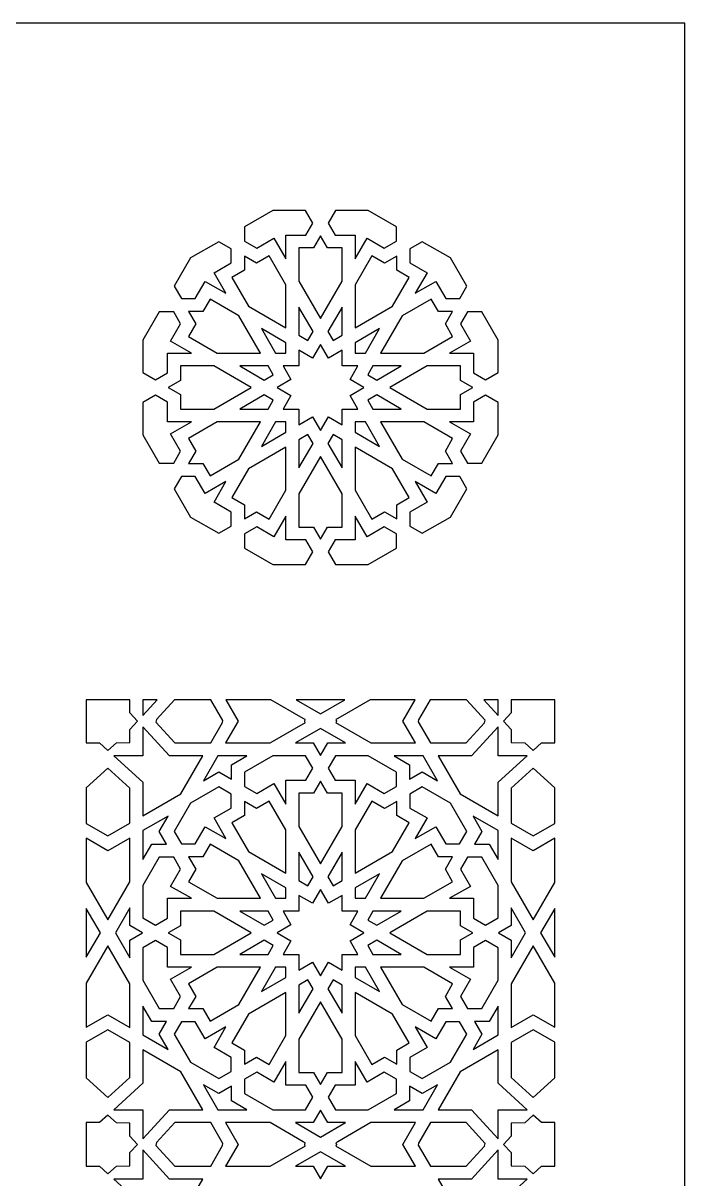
# Model space of a CAD drawing. Extents: x -600 to 600, y -1000 to 1000.
# Drawn here: x 345.7 to 600, y 555.9 to 1000 of the extents above; entities that cross this region are included whole.
import ezdxf

# ---------------------------------------------------------------- set-up
doc = ezdxf.new("R2010")
doc.units = 0
doc.layers.add('LAYER_1', color=18, linetype='CONTINUOUS')
doc.layers.add('LAYER_2', color=4, linetype='CONTINUOUS')

msp = doc.modelspace()

# ---------------------------------------------------------------- linework, layer by layer
at = {"layer": 'LAYER_1'}
for points in [[(-600, -1000), (600, -1000), (600, 1000), (-600, 1000)], [(370, 731.8), (370, 723.45), (375.08, 723.45), (378.31, 720.51), (381.56, 723.46), (386.77, 723.62), (386.77, 728.65), (389.65, 731.8), (386.77, 734.95), (386.77, 740), (370, 740)], [(391.75, 733.95), (397.29, 740), (391.75, 740)], [(403.91, 740), (397.01, 732.47), (396.74, 731.42), (404.05, 723.45), (417.8, 723.45), (422.36, 731.31), (422.47, 732.1), (417.89, 740)], [(428.39, 731.8), (423.55, 723.45), (440.62, 723.45), (453.35, 730.77), (454.07, 731.18), (453.92, 731.8), (454.07, 732.42), (453.35, 732.83), (440.89, 740), (423.64, 740)], [(460, 734.6), (469.4, 740), (450.6, 740)], [(466.65, 732.83), (465.93, 732.42), (466.08, 731.8), (465.93, 731.18), (466.65, 730.77), (479.38, 723.45), (496.45, 723.45), (491.61, 731.8), (496.36, 740), (479.12, 740)], [(497.64, 732.29), (497.53, 731.5), (502.2, 723.45), (515.96, 723.45), (522.99, 731.13), (523.26, 732.18), (516.09, 740), (502.11, 740)], [(522.71, 740), (528.25, 733.95), (528.25, 740)], [(533.23, 734.95), (530.35, 731.8), (533.23, 728.65), (533.23, 723.62), (538.44, 723.46), (541.69, 720.51), (544.92, 723.45), (550, 723.45), (550, 731.8), (550, 740), (533.23, 740)], [(391.75, 718.48), (380.54, 718.48), (391.75, 708.3), (391.75, 695.48), (406.39, 703.9), (414.84, 718.48), (401.98, 718.48), (391.75, 729.65)], [(450.34, 723.45), (457.2, 723.45), (460, 718.61), (462.8, 723.45), (469.66, 723.45), (460, 729)], [(518.02, 718.48), (505.16, 718.48), (513.61, 703.9), (528.25, 695.48), (528.25, 708.3), (539.46, 718.48), (528.25, 718.48), (528.25, 729.65)], [(420.59, 718.48), (415.02, 708.86), (420.96, 712.28), (425.81, 709.48), (425.81, 715.07), (431.75, 718.48)], [(430.84, 712.23), (430.84, 706.7), (435.48, 704.04), (442.11, 707.85), (446.7, 699.91), (446.7, 709.08), (454.36, 709.08), (457.04, 713.69), (454.26, 718.48), (441.71, 718.48)], [(465.74, 718.48), (462.96, 713.69), (465.64, 709.08), (473.29, 709.08), (473.29, 699.91), (477.89, 707.85), (484.52, 704.04), (489.16, 706.7), (489.16, 712.23), (478.29, 718.48)], [(488.25, 718.48), (494.19, 715.07), (494.19, 709.48), (499.04, 712.28), (504.98, 708.86), (499.41, 718.48)], [(370, 706.23), (370, 692.53), (378.31, 687.75), (386.77, 692.61), (386.77, 706.11), (378.31, 713.79)], [(533.23, 706.11), (533.23, 692.61), (541.68, 687.75), (550, 692.53), (550, 706.23), (541.68, 713.79)], [(410.03, 700.27), (403.76, 689.44), (406.53, 684.65), (411.89, 684.65), (415.72, 691.25), (423.68, 686.67), (419.08, 694.61), (425.71, 698.42), (425.71, 703.75), (420.9, 706.52)], [(457.29, 704.11), (451.68, 704.11), (451.68, 691.33), (460, 676.98), (468.32, 691.33), (468.32, 704.11), (462.71, 704.11), (460, 708.78)], [(494.29, 703.75), (494.29, 698.42), (500.92, 694.61), (496.32, 686.67), (504.28, 691.25), (508.11, 684.65), (513.46, 684.65), (516.24, 689.44), (509.97, 700.27), (499.1, 706.52)], [(435.43, 698.28), (430.74, 700.97), (430.74, 695.58), (425.88, 692.79), (432.3, 681.72), (446.7, 673.43), (446.7, 689.99), (440.28, 701.07)], [(473.29, 689.99), (473.29, 673.43), (487.7, 681.72), (494.12, 692.79), (489.26, 695.58), (489.26, 700.97), (484.57, 698.28), (479.71, 701.07)], [(391.75, 689.75), (391.75, 678.63), (395.18, 684.55), (400.78, 684.55), (397.98, 689.39), (401.41, 695.31)], [(522.02, 689.39), (519.22, 684.55), (524.82, 684.55), (528.25, 678.63), (528.25, 689.75), (518.59, 695.31)], [(378.31, 682.02), (370, 686.8), (370, 669.8), (378.31, 655.46), (386.77, 670.04), (386.77, 686.89)], [(414.73, 679.64), (409.33, 679.64), (412.03, 674.97), (409.23, 670.13), (420.34, 663.74), (436.97, 663.74), (428.66, 678.08), (417.54, 684.48)], [(491.34, 678.08), (483.03, 663.74), (499.65, 663.74), (510.77, 670.13), (507.97, 674.97), (510.67, 679.64), (505.27, 679.64), (502.46, 684.48)], [(533.23, 670.04), (541.68, 655.46), (550, 669.8), (550, 686.8), (541.68, 682.02), (533.23, 686.89)], [(398.02, 679.54), (391.74, 668.71), (391.74, 656.21), (396.56, 653.45), (401.19, 656.11), (401.19, 663.74), (410.38, 663.74), (402.42, 668.32), (406.25, 674.92), (403.58, 679.54)], [(451.68, 670.57), (455.13, 668.59), (457.12, 672.02), (451.68, 681.41)], [(462.87, 672.02), (464.86, 668.59), (468.31, 670.57), (468.31, 681.41)], [(516.42, 679.54), (513.75, 674.92), (517.58, 668.32), (509.62, 663.74), (518.81, 663.74), (518.81, 656.11), (523.44, 653.45), (528.25, 656.21), (528.25, 668.71), (521.98, 679.54)], [(442.72, 663.74), (446.7, 663.74), (446.7, 667.7), (437.28, 673.12)], [(473.29, 667.7), (473.29, 663.74), (477.27, 663.74), (482.71, 673.12)], [(456.95, 661.81), (451.68, 664.84), (451.68, 658.78), (445.6, 658.78), (448.64, 653.53), (443.37, 650.49), (448.64, 647.46), (445.6, 642.21), (451.68, 642.21), (451.68, 636.15), (456.95, 639.18), (460, 633.93), (463.04, 639.18), (468.31, 636.15), (468.31, 642.21), (474.4, 642.21), (471.35, 647.46), (476.62, 650.49), (471.35, 653.53), (474.4, 658.78), (468.31, 658.78), (468.31, 664.84), (463.04, 661.81), (460, 667.06)], [(370, 650.49), (370, 641.1), (375.44, 650.49), (370, 659.88)], [(381.19, 650.49), (386.77, 640.86), (386.77, 647.7), (391.62, 650.49), (386.77, 653.29), (386.77, 660.13)], [(406.17, 658.78), (406.17, 653.19), (401.49, 650.49), (406.17, 647.8), (406.17, 642.21), (419.01, 642.21), (433.41, 650.49), (419.01, 658.78)], [(428.97, 658.78), (438.39, 653.36), (441.84, 655.34), (439.85, 658.78)], [(478.16, 655.34), (481.6, 653.36), (491.02, 658.78), (480.15, 658.78)], [(486.59, 650.49), (500.99, 642.21), (513.83, 642.21), (513.83, 647.8), (518.51, 650.49), (513.83, 653.19), (513.83, 658.78), (500.99, 658.78)], [(533.23, 653.29), (528.38, 650.49), (533.23, 647.7), (533.23, 640.86), (538.81, 650.49), (533.23, 660.13)], [(544.56, 650.49), (550, 641.1), (550, 650.49), (550, 659.88)], [(370, 631.19), (370, 614.18), (378.31, 618.97), (386.77, 614.1), (386.77, 630.94), (378.31, 645.53)], [(391.74, 644.77), (391.74, 632.28), (398.02, 621.45), (403.58, 621.45), (406.25, 626.07), (402.42, 632.67), (410.38, 637.25), (401.19, 637.25), (401.19, 644.87), (396.56, 647.54)], [(428.97, 642.21), (439.85, 642.21), (441.84, 645.64), (438.39, 647.63)], [(478.16, 645.64), (480.15, 642.21), (491.02, 642.21), (481.6, 647.63)], [(518.81, 644.87), (518.81, 637.25), (509.62, 637.25), (517.58, 632.67), (513.75, 626.07), (516.42, 621.45), (521.98, 621.45), (528.25, 632.28), (528.25, 644.77), (523.44, 647.54)], [(533.23, 630.94), (533.23, 614.1), (541.68, 618.97), (550, 614.18), (550, 631.19), (541.68, 645.53)], [(409.23, 630.85), (412.03, 626.01), (409.33, 621.35), (414.73, 621.35), (417.54, 616.51), (428.66, 622.91), (436.97, 637.25), (420.34, 637.25)], [(437.28, 627.87), (446.7, 633.29), (446.7, 637.25), (442.72, 637.25)], [(473.29, 633.29), (482.71, 627.87), (477.27, 637.25), (473.29, 637.25)], [(483.03, 637.25), (491.34, 622.91), (502.46, 616.51), (505.27, 621.35), (510.67, 621.35), (507.97, 626.01), (510.77, 630.85), (499.65, 637.25)], [(451.68, 630.42), (451.68, 619.58), (457.12, 628.97), (455.13, 632.4)], [(462.87, 628.97), (468.31, 619.58), (468.31, 630.42), (464.86, 632.4)], [(432.3, 619.27), (425.88, 608.2), (430.74, 605.4), (430.74, 600.02), (435.43, 602.71), (440.28, 599.92), (446.7, 610.99), (446.7, 627.56)], [(473.29, 610.99), (479.71, 599.92), (484.57, 602.71), (489.26, 600.02), (489.26, 605.4), (494.12, 608.2), (487.7, 619.27), (473.29, 627.56)], [(391.75, 611.24), (401.41, 605.68), (397.98, 611.6), (400.78, 616.43), (395.18, 616.43), (391.75, 622.36)], [(451.68, 609.66), (451.68, 596.87), (457.29, 596.87), (460, 592.21), (462.71, 596.87), (468.32, 596.87), (468.32, 609.66), (460, 624.01)], [(524.82, 616.43), (519.22, 616.43), (522.02, 611.6), (518.59, 605.68), (528.25, 611.24), (528.25, 622.36)], [(370, 608.45), (370, 594.75), (378.31, 587.2), (386.77, 594.88), (386.77, 608.37), (378.31, 613.24)], [(403.76, 611.55), (410.03, 600.72), (420.9, 594.47), (425.71, 597.24), (425.71, 602.57), (419.08, 606.38), (423.68, 614.31), (415.72, 609.73), (411.89, 616.34), (406.53, 616.34)], [(508.11, 616.34), (504.28, 609.73), (496.32, 614.31), (500.92, 606.38), (494.29, 602.57), (494.29, 597.24), (499.1, 594.47), (509.97, 600.72), (516.24, 611.55), (513.46, 616.34)], [(533.23, 608.37), (533.23, 594.88), (541.68, 587.2), (550, 594.75), (550, 608.45), (541.68, 613.24)], [(391.75, 592.69), (380.54, 582.5), (391.75, 582.5), (391.75, 571.34), (401.98, 582.5), (414.84, 582.5), (406.39, 597.09), (391.75, 605.51)], [(513.61, 597.09), (505.16, 582.5), (518.02, 582.5), (528.25, 571.34), (528.25, 582.5), (539.46, 582.5), (528.25, 592.69), (528.25, 605.51)], [(442.11, 593.14), (435.48, 596.95), (430.84, 594.29), (430.84, 588.75), (441.71, 582.5), (454.26, 582.5), (457.04, 587.29), (454.36, 591.91), (446.7, 591.91), (446.7, 601.07)], [(473.29, 591.91), (465.64, 591.91), (462.96, 587.29), (465.74, 582.5), (478.29, 582.5), (489.16, 588.75), (489.16, 594.29), (484.52, 596.95), (477.89, 593.14), (473.29, 601.07)], [(420.59, 582.5), (431.75, 582.5), (425.81, 585.92), (425.81, 591.5), (420.96, 588.71), (415.02, 592.13)], [(499.04, 588.71), (494.19, 591.5), (494.19, 585.92), (488.25, 582.5), (499.41, 582.5), (504.98, 592.13)], [(457.2, 577.54), (450.34, 577.54), (460, 571.99), (469.66, 577.54), (462.8, 577.54), (460, 582.38)], [(375.08, 577.54), (370, 577.54), (370, 569.19), (370, 560.84), (375.08, 560.84), (378.31, 557.9), (381.56, 560.85), (386.77, 561.01), (386.77, 566.04), (389.65, 569.19), (386.77, 572.34), (386.77, 577.37), (381.56, 577.53), (378.31, 580.48)], [(404.05, 577.54), (397.01, 569.86), (396.74, 568.81), (404.05, 560.84), (417.8, 560.84), (422.36, 568.7), (422.47, 569.49), (417.8, 577.54)], [(428.39, 569.19), (423.55, 560.84), (440.62, 560.84), (453.35, 568.16), (454.07, 568.57), (453.92, 569.19), (454.07, 569.81), (453.35, 570.22), (440.62, 577.54), (423.55, 577.54)], [(466.65, 570.22), (465.93, 569.81), (466.08, 569.19), (465.93, 568.57), (466.65, 568.16), (479.38, 560.84), (496.45, 560.84), (491.61, 569.19), (496.45, 577.54), (479.38, 577.54)], [(502.2, 577.54), (497.64, 569.68), (497.53, 568.89), (502.2, 560.84), (515.96, 560.84), (522.99, 568.52), (523.26, 569.57), (515.96, 577.54)], [(538.44, 577.53), (533.23, 577.37), (533.23, 572.34), (530.35, 569.19), (533.23, 566.04), (533.23, 561.01), (538.44, 560.85), (541.69, 557.9), (544.92, 560.84), (550, 560.84), (550, 569.19), (550, 577.54), (544.92, 577.54), (541.69, 580.48)], [(391.75, 555.87), (380.54, 555.87), (391.75, 545.69), (391.75, 532.87), (406.39, 541.29), (414.84, 555.87), (401.98, 555.87), (391.75, 567.04)], [(450.34, 560.84), (457.2, 560.84), (460, 556), (462.8, 560.84), (469.66, 560.84), (460, 566.39)], [(518.02, 555.87), (505.16, 555.87), (513.61, 541.29), (528.25, 532.87), (528.25, 545.69), (539.46, 555.87), (528.25, 555.87), (528.25, 567.04)]]:
    msp.add_lwpolyline(points, close=True, dxfattribs=at)
at = {"layer": 'LAYER_2'}
for points in [[(430.84, 921.74), (430.84, 916.21), (435.48, 913.54), (442.11, 917.35), (446.71, 909.42), (446.71, 918.58), (454.36, 918.58), (457.04, 923.2), (454.26, 927.99), (441.71, 927.99)], [(465.74, 927.99), (462.96, 923.2), (465.64, 918.58), (473.29, 918.58), (473.29, 909.42), (477.89, 917.35), (484.52, 913.54), (489.16, 916.21), (489.16, 921.74), (478.29, 927.99)], [(410.03, 909.77), (403.76, 898.95), (406.53, 894.16), (411.89, 894.16), (415.72, 900.76), (423.68, 896.18), (419.08, 904.11), (425.71, 907.93), (425.71, 913.26), (420.9, 916.02)], [(457.29, 913.62), (451.68, 913.62), (451.68, 900.83), (460, 886.49), (468.32, 900.83), (468.32, 913.62), (462.71, 913.62), (460, 918.28)], [(494.29, 913.26), (494.29, 907.93), (500.92, 904.11), (496.32, 896.18), (504.28, 900.76), (508.11, 894.16), (513.47, 894.16), (516.24, 898.95), (509.97, 909.77), (499.1, 916.02)], [(435.43, 907.78), (430.74, 910.48), (430.74, 905.09), (425.88, 902.3), (432.3, 891.22), (446.71, 882.94), (446.71, 899.5), (440.28, 910.58)], [(473.29, 899.5), (473.29, 882.94), (487.7, 891.22), (494.12, 902.3), (489.26, 905.09), (489.26, 910.48), (484.57, 907.78), (479.72, 910.58)], [(414.73, 889.14), (409.33, 889.14), (412.03, 884.48), (409.23, 879.64), (420.34, 873.25), (436.97, 873.25), (428.66, 887.59), (417.54, 893.98)], [(491.34, 887.59), (483.03, 873.25), (499.66, 873.25), (510.77, 879.64), (507.97, 884.48), (510.67, 889.14), (505.27, 889.14), (502.46, 893.98)], [(398.02, 889.04), (391.74, 878.22), (391.74, 865.72), (396.56, 862.95), (401.19, 865.62), (401.19, 873.25), (410.38, 873.25), (402.42, 877.82), (406.25, 884.43), (403.58, 889.04)], [(451.68, 880.08), (455.13, 878.09), (457.12, 881.53), (451.68, 890.91)], [(462.87, 881.53), (464.86, 878.09), (468.31, 880.08), (468.31, 890.91)], [(516.42, 889.04), (513.75, 884.43), (517.58, 877.82), (509.62, 873.25), (518.81, 873.25), (518.81, 865.62), (523.44, 862.95), (528.26, 865.72), (528.26, 878.22), (521.98, 889.04)], [(442.72, 873.25), (446.71, 873.25), (446.71, 877.21), (437.28, 882.63)], [(473.29, 877.21), (473.29, 873.25), (477.27, 873.25), (482.71, 882.63)], [(456.95, 871.31), (451.68, 874.35), (451.68, 868.28), (445.6, 868.28), (448.64, 863.03), (443.37, 860), (448.64, 856.97), (445.6, 851.72), (451.68, 851.72), (451.68, 845.65), (456.95, 848.69), (460, 843.43), (463.04, 848.69), (468.31, 845.65), (468.31, 851.72), (474.4, 851.72), (471.35, 856.97), (476.62, 860), (471.35, 863.03), (474.4, 868.28), (468.31, 868.28), (468.31, 874.35), (463.04, 871.31), (460, 876.57)], [(406.17, 868.28), (406.17, 862.69), (401.49, 860), (406.17, 857.31), (406.17, 851.72), (419.01, 851.72), (433.41, 860), (419.01, 868.28)], [(428.97, 868.28), (438.39, 862.87), (441.84, 864.85), (439.85, 868.28)], [(478.16, 864.85), (481.6, 862.87), (491.02, 868.28), (480.15, 868.28)], [(486.59, 860), (500.99, 851.72), (513.83, 851.72), (513.83, 857.31), (518.51, 860), (513.83, 862.69), (513.83, 868.28), (500.99, 868.28)], [(391.74, 854.28), (391.74, 841.78), (398.02, 830.96), (403.58, 830.96), (406.25, 835.57), (402.42, 842.18), (410.38, 846.75), (401.19, 846.75), (401.19, 854.38), (396.56, 857.05)], [(428.97, 851.72), (439.85, 851.72), (441.84, 855.15), (438.39, 857.13)], [(478.16, 855.15), (480.15, 851.72), (491.02, 851.72), (481.6, 857.13)], [(518.81, 854.38), (518.81, 846.75), (509.62, 846.75), (517.58, 842.18), (513.75, 835.57), (516.42, 830.96), (521.98, 830.96), (528.26, 841.78), (528.26, 854.28), (523.44, 857.05)], [(409.23, 840.36), (412.03, 835.52), (409.33, 830.86), (414.73, 830.86), (417.54, 826.02), (428.66, 832.41), (436.97, 846.75), (420.34, 846.75)], [(437.28, 837.37), (446.71, 842.79), (446.71, 846.75), (442.72, 846.75)], [(473.29, 842.79), (482.71, 837.37), (477.27, 846.75), (473.29, 846.75)], [(483.03, 846.75), (491.34, 832.41), (502.46, 826.02), (505.27, 830.86), (510.67, 830.86), (507.97, 835.52), (510.77, 840.36), (499.66, 846.75)], [(451.68, 839.92), (451.68, 829.09), (457.12, 838.47), (455.13, 841.91)], [(462.87, 838.47), (468.31, 829.09), (468.31, 839.92), (464.86, 841.91)], [(432.3, 828.78), (425.88, 817.7), (430.74, 814.91), (430.74, 809.52), (435.43, 812.22), (440.28, 809.42), (446.71, 820.5), (446.71, 837.06)], [(473.29, 820.5), (479.72, 809.42), (484.57, 812.22), (489.26, 809.52), (489.26, 814.91), (494.12, 817.7), (487.7, 828.78), (473.29, 837.06)], [(451.68, 819.17), (451.68, 806.38), (457.29, 806.38), (460, 801.72), (462.71, 806.38), (468.32, 806.38), (468.32, 819.17), (460, 833.51)], [(403.76, 821.05), (410.03, 810.23), (420.9, 803.98), (425.71, 806.74), (425.71, 812.07), (419.08, 815.89), (423.68, 823.82), (415.72, 819.24), (411.89, 825.84), (406.53, 825.84)], [(508.11, 825.84), (504.28, 819.24), (496.32, 823.82), (500.92, 815.89), (494.29, 812.07), (494.29, 806.74), (499.1, 803.98), (509.97, 810.23), (516.24, 821.05), (513.47, 825.84)], [(442.11, 802.65), (435.48, 806.46), (430.84, 803.79), (430.84, 798.26), (441.71, 792.01), (454.26, 792.01), (457.04, 796.8), (454.36, 801.42), (446.71, 801.42), (446.71, 810.58)], [(473.29, 801.42), (465.64, 801.42), (462.96, 796.8), (465.74, 792.01), (478.29, 792.01), (489.16, 798.26), (489.16, 803.79), (484.52, 806.46), (477.89, 802.65), (473.29, 810.58)]]:
    msp.add_lwpolyline(points, close=True, dxfattribs=at)

doc.saveas('drawing.dxf')
